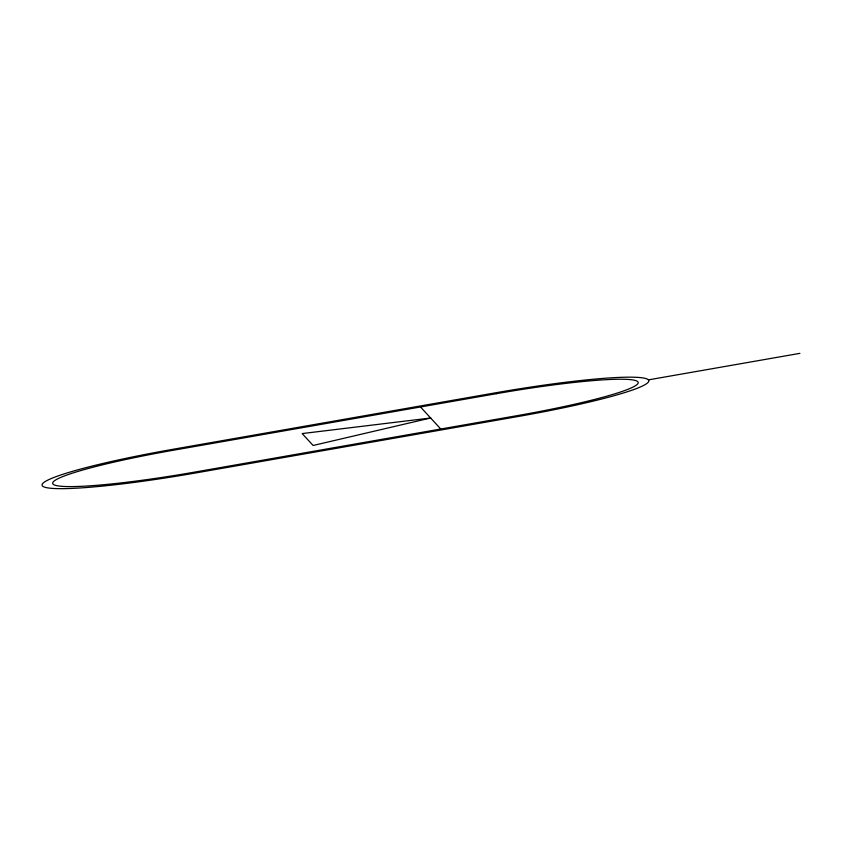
<?xml version="1.0" encoding="UTF-8"?>
<svg xmlns="http://www.w3.org/2000/svg" width="842" height="842" viewBox="0 0 842 842"><rect width="100%" height="100%" fill="white"/><g stroke="black" fill="none" stroke-linecap="round" stroke-linejoin="round"><path stroke-width="1.26" d="M648.414 379.868A144.445 13.598 -9.6 0 1 517.346 416.643L195.428 473.004A144.445 13.598 -9.6 0 1 42.447 485.95A144.445 13.598 -9.6 0 1 173.515 449.186L495.433 392.825A144.445 13.598 -9.6 0 1 648.414 379.868L799.9 353.356M420.505 406.981L440.776 429.01M430.641 418L313.129 445.481L302.162 433.577L430.641 418M496.243 393.719L174.326 450.07A133.667 12.577 -9.6 0 0 53.046 484.097A133.667 12.577 -9.6 0 0 194.607 472.109L516.525 415.759A133.667 12.577 -9.6 0 0 637.804 381.731A133.667 12.577 -9.6 0 0 496.243 393.719"/></g></svg>
